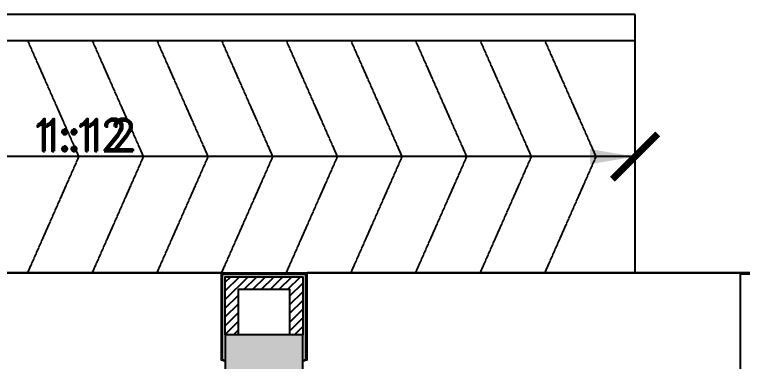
# Model space of a CAD drawing. Header units: millimetres. Extents: x -661525 to 498941, y 282148 to 1359693.
# Drawn here: x -346255 to -340626, y 454047 to 456733 of the extents above; entities that cross this region are included whole.
import ezdxf

# ---------------------------------------------------------------- set-up
doc = ezdxf.new("R2010")
doc.units = ezdxf.units.MM
doc.header["$LTSCALE"] = 2.5
doc.linetypes.add('HIDDEN', pattern=[0.375, 0.25, -0.125])
doc.layers.get('0').update_dxf_attribs({"linetype": 'CONTINUOUS'})
for name, color, linetype in [('A-ANNO-TEXT', 7, 'CONTINUOUS'), ('A-COLS', 7, 'CONTINUOUS'), ('A-COLS-PATT', 252, 'CONTINUOUS'), ('A-ELEV', 8, 'CONTINUOUS'), ('A-FLOR', 13, 'CONTINUOUS'), ('A-WALL', 8, 'CONTINUOUS'), ('A-WALL-PATT-125', 8, 'CONTINUOUS'), ('A-WALL-PLAS', 8, 'CONTINUOUS')]:
    doc.layers.add(name, color=color, linetype=linetype)
doc.styles.add('COMPLEX', font='complex.shx', dxfattribs={"width": 0.8})
doc.styles.add('ROMAND', font='ROMAND')
doc.dimstyles.new('TICK200', dxfattribs={"dimtxt": 1000, "dimasz": 700, "dimexe": 40, "dimexo": 0, "dimgap": 100, "dimtad": 0, "dimdec": 0, "dimzin": 1, "dimdsep": 46, "dimtxsty": 'COMPLEX', "dimblk1": 'ARCHTICK', "dimblk2": 'ARCHTICK', "dimsah": 1, "dimcen": 0.09375, "dimdle": 40, "dimclrd": 11, "dimclre": 11, "dimclrt": 7, "dimadec": 0, "dimazin": 0, "dimtfac": 1, "dimtdec": 0, "dimtofl": 0, "dimtmove": 0, "dimatfit": 3, "dimldrblk": 'ARCHTICK', "dimfxl": 1, "dimtolj": 1, "dimtzin": 1, "dimarcsym": 0})

# ---------------------------------------------------------------- blocks, each defined once
blk = doc.blocks.new('_ARCHTICK')
at = {"color": 0, "linetype": 'ByBlock', "const_width": 0.15}
blk.add_lwpolyline([(-0.5, -0.5), (0.5, 0.5)], dxfattribs=at)

msp = doc.modelspace()

# ---------------------------------------------------------------- hatches: boundary and pattern name
at = {"layer": 'A-COLS-PATT'}
h = msp.add_hatch(color=254, dxfattribs=at)
h.dxf.hatch_style = 1
h.paths.add_polyline_path([(-344025.6, 454251.8), (-344625.6, 454251.8), (-344625.6, 453651.8), (-344025.6, 453651.8)])
at = {"layer": 'A-WALL-PATT-125'}
h = msp.add_hatch(dxfattribs=at)
h.set_pattern_fill('ANSI31', color=254, scale=15, angle=360, style=0)
h.set_pattern_definition([(45, (255900.177, -437197.61), (-33.6759605, 33.6759605), [])])
h.paths.add_polyline_path([(-344025.6, 454252.8), (-344125.6, 454252.8), (-344125.6, 454602.8), (-344525.6, 454602.8), (-344525.6, 454252.8), (-344625.6, 454252.8), (-344625.6, 454702.8), (-344025.6, 454702.8)])

# ---------------------------------------------------------------- linework, layer by layer
at = {"layer": 'A-ANNO-TEXT', "color": 254}
msp.add_lwpolyline([(-341805.6, 455632.8), (-348655.6, 455632.8)], dxfattribs=at)
msp.add_solid([(-341805.6, 455691.1), (-341455.6, 455632.8), (-341805.6, 455574.5)], dxfattribs=at)
at = {"layer": 'A-COLS', "color": 254}
msp.add_lwpolyline([(-344025.6, 454251.8), (-344625.6, 454251.8), (-344625.6, 453651.8), (-344025.6, 453651.8)], close=True, dxfattribs=at)
at = {"layer": 'A-ELEV', "color": 254}
for p, q in [((-347395.6, 454732.8), (-344655.6, 454732.8)), ((-343995.6, 454732.8), (-320655.6, 454732.8))]:
    msp.add_line(p, q, dxfattribs=at)
at = {"layer": 'A-ELEV'}
for p, q in [((-347393, 454734.8), (-344653, 454734.8)), ((-343993, 454734.8), (-320653, 454734.8))]:
    msp.add_line(p, q, dxfattribs=at)
at = {"layer": 'A-FLOR', "color": 254, "linetype": 'HIDDEN', "ltscale": 2}
for points in [[(-348655.6, 456532.8), (-341455.6, 456532.8), (-341455.6, 456732.8), (-348655.6, 456732.8), (-348655.6, 456532.8)], [(-341455.6, 454732.8), (-341455.6, 456733.1)], [(-341455.6, 454732.8), (-341455.6, 456733.1)], [(-346155.6, 456532.8), (-345759.2, 455632.8), (-346155.6, 454732.8)], [(-345655.6, 456532.8), (-345259.2, 455632.8), (-345655.6, 454732.8)], [(-345155.6, 456532.8), (-344759.2, 455632.8), (-345155.6, 454732.8)], [(-344655.6, 456532.8), (-344259.2, 455632.8), (-344655.6, 454732.8)], [(-344155.6, 456532.8), (-343759.2, 455632.8), (-344155.6, 454732.8)], [(-343655.6, 456532.8), (-343259.2, 455632.8), (-343655.6, 454732.8)], [(-343155.6, 456532.8), (-342759.2, 455632.8), (-343155.6, 454732.8)], [(-342655.6, 456532.8), (-342259.2, 455632.8), (-342655.6, 454732.8)], [(-342155.6, 456532.8), (-341759.2, 455632.8), (-342155.6, 454732.8)]]:
    msp.add_lwpolyline(points, dxfattribs=at)
at = {"layer": 'A-WALL', "color": 254}
msp.add_lwpolyline([(-344025.6, 454252.8), (-344125.6, 454252.8), (-344125.6, 454602.8), (-344525.6, 454602.8), (-344525.6, 454252.8), (-344625.6, 454252.8), (-344625.6, 454702.8), (-344025.6, 454702.8), (-344025.6, 454252.8)], dxfattribs=at)
at = {"layer": 'A-WALL-PLAS', "color": 254}
for points in [[(-344645.6, 454056.8), (-344655.6, 454056.8), (-344655.6, 454732.8), (-343995.6, 454732.8), (-343995.6, 454056.8), (-344005.6, 454056.8)], [(-344635.6, 454046.8), (-344635.6, 454056.8), (-344645.6, 454056.8), (-344645.6, 454722.8), (-344005.6, 454722.8), (-344005.6, 454056.8), (-344015.6, 454056.8), (-344015.6, 454046.8)], [(-340012.2, 454038.8), (-340012.2, 454722.8), (-340642.1, 454722.8), (-340642.1, 453632.8), (-340637.6, 453632.8), (-340637.6, 452852.8)]]:
    msp.add_lwpolyline(points, dxfattribs=at)

# ---------------------------------------------------------------- texts
at = {"layer": 'A-ANNO-TEXT', "color": 254, "style": 'ROMAND'}
msp.add_text('1:12', height=250, rotation=360, dxfattribs=at).set_placement((-346140.4, 455675.5))
at = {"layer": 'A-ANNO-TEXT', "ltscale": 0.5, "insert": (-345564.3, 455800.5), "char_height": 250, "width": 1009.51, "attachment_point": 5, "style": 'ROMAND'}
msp.add_mtext('\\pxql;1:12', dxfattribs=at)

# ---------------------------------------------------------------- leaders
at = {"layer": 'A-ANNO-TEXT'}
msp.add_leader([(-341455.6, 455632.8), (-348655.6, 455632.8)], dimstyle='TICK200', override={"dimasz": 350, "dimgap": 50}, dxfattribs=at)

doc.saveas('drawing.dxf')
